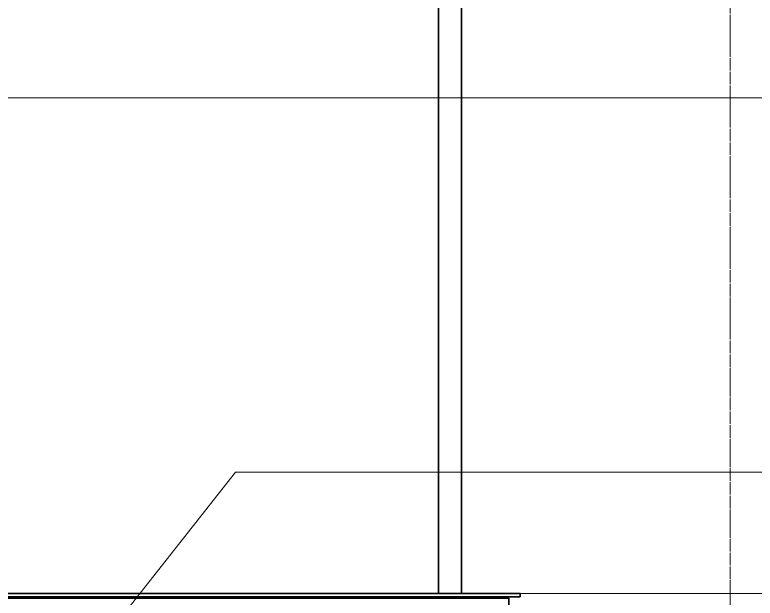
# Model space of a CAD drawing. Header units: millimetres. Extents: x -153298 to 620751, y -313239 to 250031.
# Drawn here: x 130988 to 134233, y -290797 to -288237 of the extents above; entities that cross this region are included whole.
import ezdxf

# ---------------------------------------------------------------- set-up
doc = ezdxf.new("R2010")
doc.units = ezdxf.units.MM
doc.linetypes.add('DPA_Grid _ Level 100', pattern=[10, 5.5, -1.6, 1.3, -1.6])
doc.linetypes.add('DPA_Hidden 50', pattern=[3, 2, -1])
for name, color, linetype, lineweight in [('A-DETL', 7, 'Continuous', 70), ('A-ROOF', 7, 'Continuous', 35), ('E-LITE-EQPM', 7, 'Continuous', 35), ('G-ANNO-TEXT', 7, 'Continuous', 9), ('S-BEAM', 7, 'Continuous', 35), ('S-GRID', 7, 'Continuous', 0)]:
    doc.layers.add(name, color=color, linetype=linetype, lineweight=lineweight)

# ---------------------------------------------------------------- blocks, each defined once
blk = doc.blocks.new('ACM_L14 - LED Street Light Luminaire with Wide Light - PRA4-CB-8-17314108-2120-01 ENTRANCE 1 SECTION A')
at = {"layer": 'E-LITE-EQPM', "color": 7}
for p, q in [((-850405.2, 113447.1), (-850405.2, 105671)), ((-850303.6, 105671), (-850303.6, 113447.1)), ((-850405.2, 105656), (-850405.2, 105650)), ((-850303.6, 105650), (-850303.6, 105656))]:
    blk.add_line(p, q, dxfattribs=at)
blk = doc.blocks.new('L03_Flashing_6 - L03_Flashing_3-17719198-2120-01 ENTRANCE 1 SECTION A')
at = {"layer": 'A-ROOF', "color": 7}
for p, q in [((-852317.7, 105656), (-852256.6, 105656)), ((-852256.6, 105656), (-852317.7, 105656)), ((-852256.6, 105650), (-852317.7, 105650)), ((-852317.7, 105650), (-852256.6, 105650)), ((-852256.6, 105656), (-852256.6, 105650)), ((-852256.6, 105650), (-852256.6, 105656))]:
    blk.add_line(p, q, dxfattribs=at)
blk = doc.blocks.new('Structural Framing 6 - Structural Framing 1-17719518-2120-01 ENTRANCE 1 SECTION A')
at = {"layer": 'S-BEAM', "color": 7}
for p, q in [((-852256.6, 105650), (-850097.2, 105650)), ((-852256.6, 105650), (-850097.2, 105650)), ((-850097.2, 105570), (-850097.2, 105650)), ((-850097.2, 105650), (-850097.2, 105570)), ((-850097.2, 105570), (-850193.2, 105570)), ((-850193.2, 105570), (-850097.2, 105570))]:
    blk.add_line(p, q, dxfattribs=at)

msp = doc.modelspace()

# ---------------------------------------------------------------- linework, layer by layer
at = {"layer": 'A-DETL', "color": 7, "linetype": 'DPA_Hidden 50', "lineweight": 9}
for p, q in [((129267.88, -288601.753), (135967.88, -288601.753)), ((133202.5874, -290775.7437), (135967.88, -290775.7437))]:
    msp.add_line(p, q, dxfattribs=at)
at = {"layer": 'A-ROOF', "color": 7}
for p, q in [((130935.5657, -290775.7437), (133202.5874, -290775.7437)), ((133202.5874, -290775.7437), (130935.5657, -290775.7437)), ((133202.5874, -290790.7437), (133202.5874, -290775.7437)), ((133202.5874, -290775.7437), (133202.5874, -290790.7437)), ((130935.5657, -290790.7437), (133202.5874, -290790.7437)), ((133202.5874, -290790.7437), (130935.5657, -290790.7437))]:
    msp.add_line(p, q, dxfattribs=at)
at = {"layer": 'G-ANNO-TEXT', "color": 7}
for p, q in [((128487.07, -294635.5033), (131956.1536, -290243.5195)), ((131956.1536, -290243.5195), (137163.4406, -290243.5195))]:
    msp.add_line(p, q, dxfattribs=at)
at = {"layer": 'S-GRID', "color": 7, "linetype": 'DPA_Grid _ Level 100'}
msp.add_line((134122.88, -309692.5036), (134122.88, -276432.3847), dxfattribs=at)

# ---------------------------------------------------------------- block references
at = {"layer": 'A-ROOF', "color": 7}
msp.add_blockref('L03_Flashing_6 - L03_Flashing_3-17719198-2120-01 ENTRANCE 1 SECTION A', (983250.2539, -396446.753), dxfattribs=at)
at = {"layer": 'E-LITE-EQPM', "color": 7}
msp.add_blockref('ACM_L14 - LED Street Light Luminaire with Wide Light - PRA4-CB-8-17314108-2120-01 ENTRANCE 1 SECTION A', (983250.2539, -396446.753), dxfattribs=at)
at = {"layer": 'S-BEAM', "color": 7}
msp.add_blockref('Structural Framing 6 - Structural Framing 1-17719518-2120-01 ENTRANCE 1 SECTION A', (983250.2539, -396446.753), dxfattribs=at)

doc.saveas('drawing.dxf')
